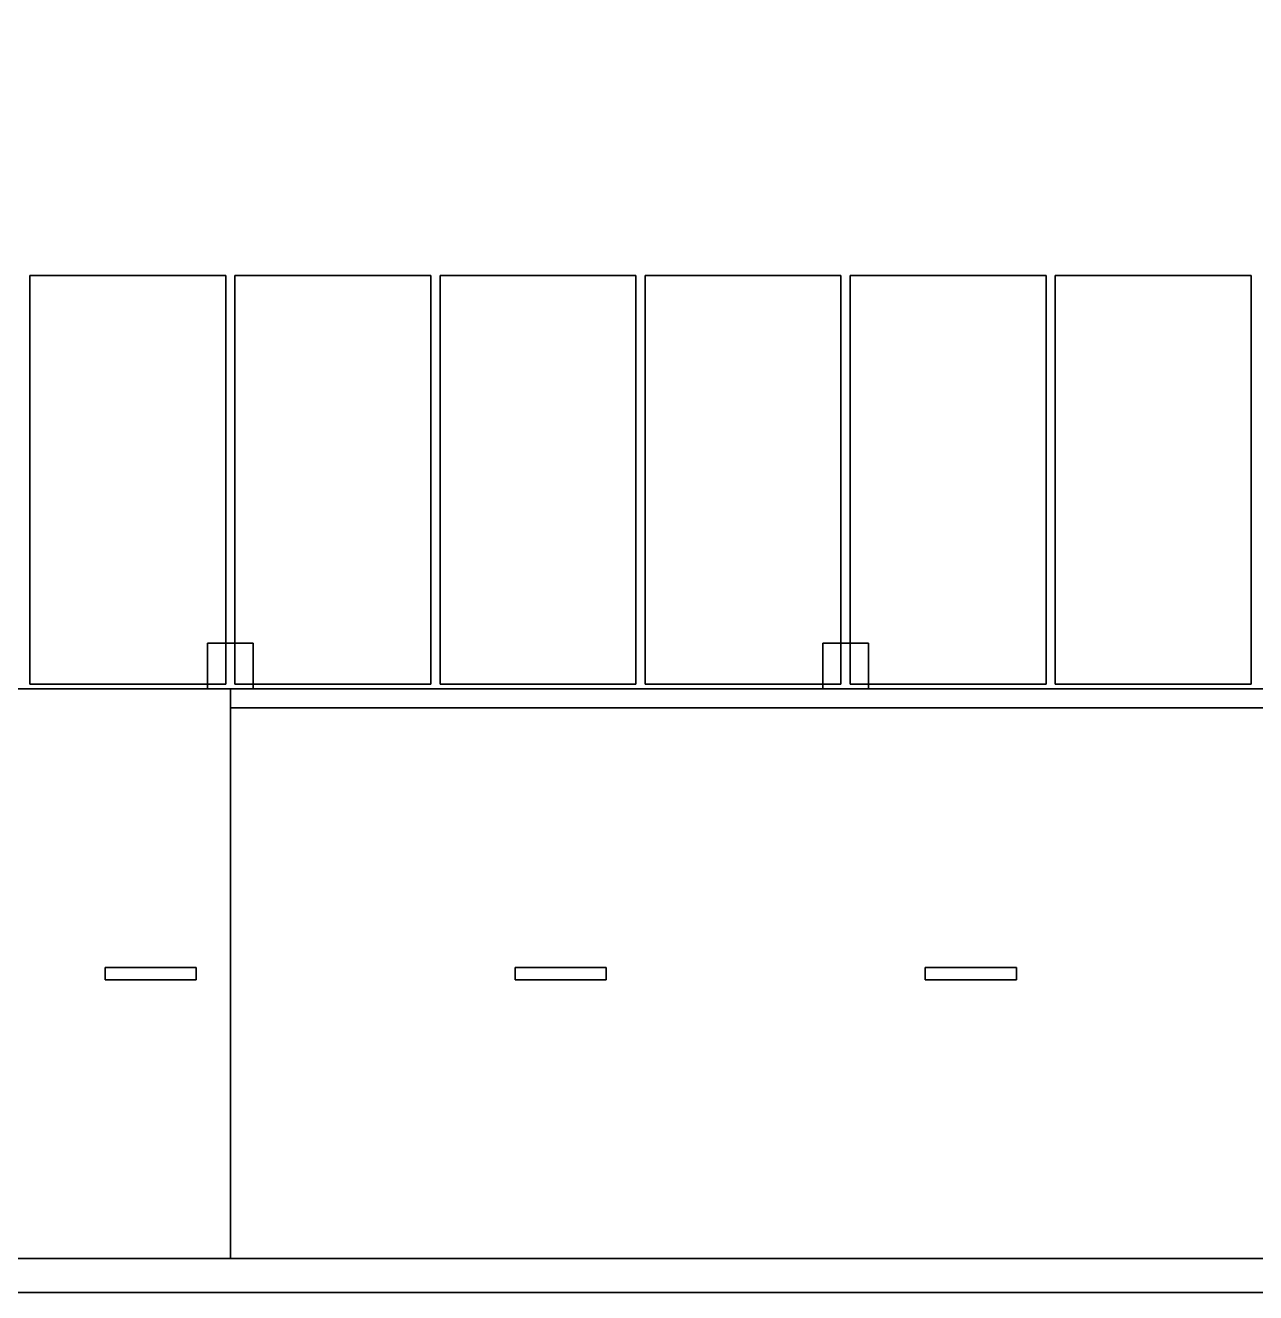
# Model space of a CAD drawing. Header units: metres. Extents: x 0 to 120, y -8 to 55.
# Drawn here: x 85.8 to 102, y -7.95 to 8.74 of the extents above; entities that cross this region are included whole.
import ezdxf

# ---------------------------------------------------------------- set-up
doc = ezdxf.new("R2010")
doc.units = ezdxf.units.M

msp = doc.modelspace()

# ---------------------------------------------------------------- linework, layer by layer
at = {"layer": 'COLUMN', "color": 7}
for points in [[(88.2, 0, -3.4), (88.2, 0.6, -3.4), (88.8, 0.6, -3.4), (88.8, 0, -3.4)], [(88.2, 0, -0.3), (88.8, 0, -0.3), (88.8, 0.6, -0.3), (88.2, 0.6, -0.3)], [(88.8, 0.6, -3.4), (88.2, 0.6, -3.4), (88.2, 0.6, -0.3), (88.8, 0.6, -0.3)], [(88.2, 0.6, -3.4), (88.2, 0, -3.4), (88.2, 0, -0.3), (88.2, 0.6, -0.3)], [(88.2, 0, -6.8), (88.2, 0.6, -6.8), (88.8, 0.6, -6.8), (88.8, 0, -6.8)], [(88.2, 0, -3.7), (88.8, 0, -3.7), (88.8, 0.6, -3.7), (88.2, 0.6, -3.7)], [(88.8, 0.6, -6.8), (88.2, 0.6, -6.8), (88.2, 0.6, -3.7), (88.8, 0.6, -3.7)], [(88.2, 0.6, -6.8), (88.2, 0, -6.8), (88.2, 0, -3.7), (88.2, 0.6, -3.7)], [(88.2, 0, -10.2), (88.2, 0.6, -10.2), (88.8, 0.6, -10.2), (88.8, 0, -10.2)], [(88.2, 0, -7.1), (88.8, 0, -7.1), (88.8, 0.6, -7.1), (88.2, 0.6, -7.1)], [(88.8, 0.6, -10.2), (88.2, 0.6, -10.2), (88.2, 0.6, -7.1), (88.8, 0.6, -7.1)], [(88.2, 0.6, -10.2), (88.2, 0, -10.2), (88.2, 0, -7.1), (88.2, 0.6, -7.1)], [(88.8, 0, -3.4), (88.8, 0.6, -3.4), (88.8, 0.6, -0.3), (88.8, 0, -0.3)], [(88.8, 0, -6.8), (88.8, 0.6, -6.8), (88.8, 0.6, -3.7), (88.8, 0, -3.7)], [(88.8, 0, -10.2), (88.8, 0.6, -10.2), (88.8, 0.6, -7.1), (88.8, 0, -7.1)], [(96.3, 0, -3.4), (96.3, 0.6, -3.4), (96.9, 0.6, -3.4), (96.9, 0, -3.4)], [(96.3, 0, -0.3), (96.9, 0, -0.3), (96.9, 0.6, -0.3), (96.3, 0.6, -0.3)], [(96.9, 0.6, -3.4), (96.3, 0.6, -3.4), (96.3, 0.6, -0.3), (96.9, 0.6, -0.3)], [(96.3, 0.6, -3.4), (96.3, 0, -3.4), (96.3, 0, -0.3), (96.3, 0.6, -0.3)], [(96.3, 0, -6.8), (96.3, 0.6, -6.8), (96.9, 0.6, -6.8), (96.9, 0, -6.8)], [(96.3, 0, -3.7), (96.9, 0, -3.7), (96.9, 0.6, -3.7), (96.3, 0.6, -3.7)], [(96.9, 0.6, -6.8), (96.3, 0.6, -6.8), (96.3, 0.6, -3.7), (96.9, 0.6, -3.7)], [(96.3, 0.6, -6.8), (96.3, 0, -6.8), (96.3, 0, -3.7), (96.3, 0.6, -3.7)], [(96.3, 0, -10.2), (96.3, 0.6, -10.2), (96.9, 0.6, -10.2), (96.9, 0, -10.2)], [(96.3, 0, -7.1), (96.9, 0, -7.1), (96.9, 0.6, -7.1), (96.3, 0.6, -7.1)], [(96.9, 0.6, -10.2), (96.3, 0.6, -10.2), (96.3, 0.6, -7.1), (96.9, 0.6, -7.1)], [(96.3, 0.6, -10.2), (96.3, 0, -10.2), (96.3, 0, -7.1), (96.3, 0.6, -7.1)], [(96.9, 0, -3.4), (96.9, 0.6, -3.4), (96.9, 0.6, -0.3), (96.9, 0, -0.3)], [(96.9, 0, -6.8), (96.9, 0.6, -6.8), (96.9, 0.6, -3.7), (96.9, 0, -3.7)], [(96.9, 0, -10.2), (96.9, 0.6, -10.2), (96.9, 0.6, -7.1), (96.9, 0, -7.1)], [(88.2, 0, -3.4), (88.8, 0, -3.4), (88.8, 0, -0.3), (88.2, 0, -0.3)], [(88.2, 0, -6.8), (88.8, 0, -6.8), (88.8, 0, -3.7), (88.2, 0, -3.7)], [(88.2, 0, -10.2), (88.8, 0, -10.2), (88.8, 0, -7.1), (88.2, 0, -7.1)], [(96.3, 0, -3.4), (96.9, 0, -3.4), (96.9, 0, -0.3), (96.3, 0, -0.3)], [(96.3, 0, -6.8), (96.9, 0, -6.8), (96.9, 0, -3.7), (96.3, 0, -3.7)], [(96.3, 0, -10.2), (96.9, 0, -10.2), (96.9, 0, -7.1), (96.3, 0, -7.1)]]:
    msp.add_3dface(points, dxfattribs=at)
at = {"layer": 'GUARD', "color": 9}
for points in [[(88.5, -0.25, -3.4), (88.5, 0, -3.4), (112.5, 0, -3.4), (112.5, -0.25, -3.4)], [(88.5, -0.25, -2.3), (112.5, -0.25, -2.3), (112.5, 0, -2.3), (88.5, 0, -2.3)], [(112.5, 0, -3.4), (88.5, 0, -3.4), (88.5, 0, -2.3), (112.5, 0, -2.3)], [(88.5, 0, -3.4), (88.5, -0.25, -3.4), (88.5, -0.25, -2.3), (88.5, 0, -2.3)], [(88.5, -0.25, -3.4), (112.5, -0.25, -3.4), (112.5, -0.25, -2.3), (88.5, -0.25, -2.3)]]:
    msp.add_3dface(points, dxfattribs=at)
at = {"layer": 'LIGHT', "color": 2}
for points in [[(86.85, -3.83, -0.4), (86.85, -3.67, -0.4), (88.05, -3.67, -0.4), (88.05, -3.83, -0.4)], [(86.85, -3.83, -0.3), (88.05, -3.83, -0.3), (88.05, -3.67, -0.3), (86.85, -3.67, -0.3)], [(88.05, -3.67, -0.4), (86.85, -3.67, -0.4), (86.85, -3.67, -0.3), (88.05, -3.67, -0.3)], [(86.85, -3.67, -0.4), (86.85, -3.83, -0.4), (86.85, -3.83, -0.3), (86.85, -3.67, -0.3)], [(86.85, -3.83, -3.8), (86.85, -3.67, -3.8), (88.05, -3.67, -3.8), (88.05, -3.83, -3.8)], [(86.85, -3.83, -3.7), (88.05, -3.83, -3.7), (88.05, -3.67, -3.7), (86.85, -3.67, -3.7)], [(88.05, -3.67, -3.8), (86.85, -3.67, -3.8), (86.85, -3.67, -3.7), (88.05, -3.67, -3.7)], [(86.85, -3.67, -3.8), (86.85, -3.83, -3.8), (86.85, -3.83, -3.7), (86.85, -3.67, -3.7)], [(86.85, -3.83, -7.2), (86.85, -3.67, -7.2), (88.05, -3.67, -7.2), (88.05, -3.83, -7.2)], [(86.85, -3.83, -7.1), (88.05, -3.83, -7.1), (88.05, -3.67, -7.1), (86.85, -3.67, -7.1)], [(88.05, -3.67, -7.2), (86.85, -3.67, -7.2), (86.85, -3.67, -7.1), (88.05, -3.67, -7.1)], [(86.85, -3.67, -7.2), (86.85, -3.83, -7.2), (86.85, -3.83, -7.1), (86.85, -3.67, -7.1)], [(88.05, -3.83, -0.4), (88.05, -3.67, -0.4), (88.05, -3.67, -0.3), (88.05, -3.83, -0.3)], [(88.05, -3.83, -3.8), (88.05, -3.67, -3.8), (88.05, -3.67, -3.7), (88.05, -3.83, -3.7)], [(88.05, -3.83, -7.2), (88.05, -3.67, -7.2), (88.05, -3.67, -7.1), (88.05, -3.83, -7.1)], [(92.25, -3.83, -0.4), (92.25, -3.67, -0.4), (93.45, -3.67, -0.4), (93.45, -3.83, -0.4)], [(92.25, -3.83, -0.3), (93.45, -3.83, -0.3), (93.45, -3.67, -0.3), (92.25, -3.67, -0.3)], [(93.45, -3.67, -0.4), (92.25, -3.67, -0.4), (92.25, -3.67, -0.3), (93.45, -3.67, -0.3)], [(92.25, -3.67, -0.4), (92.25, -3.83, -0.4), (92.25, -3.83, -0.3), (92.25, -3.67, -0.3)], [(92.25, -3.83, -3.8), (92.25, -3.67, -3.8), (93.45, -3.67, -3.8), (93.45, -3.83, -3.8)], [(92.25, -3.83, -3.7), (93.45, -3.83, -3.7), (93.45, -3.67, -3.7), (92.25, -3.67, -3.7)], [(93.45, -3.67, -3.8), (92.25, -3.67, -3.8), (92.25, -3.67, -3.7), (93.45, -3.67, -3.7)], [(92.25, -3.67, -3.8), (92.25, -3.83, -3.8), (92.25, -3.83, -3.7), (92.25, -3.67, -3.7)], [(92.25, -3.83, -7.2), (92.25, -3.67, -7.2), (93.45, -3.67, -7.2), (93.45, -3.83, -7.2)], [(92.25, -3.83, -7.1), (93.45, -3.83, -7.1), (93.45, -3.67, -7.1), (92.25, -3.67, -7.1)], [(93.45, -3.67, -7.2), (92.25, -3.67, -7.2), (92.25, -3.67, -7.1), (93.45, -3.67, -7.1)], [(92.25, -3.67, -7.2), (92.25, -3.83, -7.2), (92.25, -3.83, -7.1), (92.25, -3.67, -7.1)], [(93.45, -3.83, -0.4), (93.45, -3.67, -0.4), (93.45, -3.67, -0.3), (93.45, -3.83, -0.3)], [(93.45, -3.83, -3.8), (93.45, -3.67, -3.8), (93.45, -3.67, -3.7), (93.45, -3.83, -3.7)], [(93.45, -3.83, -7.2), (93.45, -3.67, -7.2), (93.45, -3.67, -7.1), (93.45, -3.83, -7.1)], [(97.65, -3.83, -0.4), (97.65, -3.67, -0.4), (98.85, -3.67, -0.4), (98.85, -3.83, -0.4)], [(97.65, -3.83, -0.3), (98.85, -3.83, -0.3), (98.85, -3.67, -0.3), (97.65, -3.67, -0.3)], [(98.85, -3.67, -0.4), (97.65, -3.67, -0.4), (97.65, -3.67, -0.3), (98.85, -3.67, -0.3)], [(97.65, -3.67, -0.4), (97.65, -3.83, -0.4), (97.65, -3.83, -0.3), (97.65, -3.67, -0.3)], [(97.65, -3.83, -3.8), (97.65, -3.67, -3.8), (98.85, -3.67, -3.8), (98.85, -3.83, -3.8)], [(97.65, -3.83, -3.7), (98.85, -3.83, -3.7), (98.85, -3.67, -3.7), (97.65, -3.67, -3.7)], [(98.85, -3.67, -3.8), (97.65, -3.67, -3.8), (97.65, -3.67, -3.7), (98.85, -3.67, -3.7)], [(97.65, -3.67, -3.8), (97.65, -3.83, -3.8), (97.65, -3.83, -3.7), (97.65, -3.67, -3.7)], [(97.65, -3.83, -7.2), (97.65, -3.67, -7.2), (98.85, -3.67, -7.2), (98.85, -3.83, -7.2)], [(97.65, -3.83, -7.1), (98.85, -3.83, -7.1), (98.85, -3.67, -7.1), (97.65, -3.67, -7.1)], [(98.85, -3.67, -7.2), (97.65, -3.67, -7.2), (97.65, -3.67, -7.1), (98.85, -3.67, -7.1)], [(97.65, -3.67, -7.2), (97.65, -3.83, -7.2), (97.65, -3.83, -7.1), (97.65, -3.67, -7.1)], [(98.85, -3.83, -0.4), (98.85, -3.67, -0.4), (98.85, -3.67, -0.3), (98.85, -3.83, -0.3)], [(98.85, -3.83, -3.8), (98.85, -3.67, -3.8), (98.85, -3.67, -3.7), (98.85, -3.83, -3.7)], [(98.85, -3.83, -7.2), (98.85, -3.67, -7.2), (98.85, -3.67, -7.1), (98.85, -3.83, -7.1)], [(86.85, -3.83, -0.4), (88.05, -3.83, -0.4), (88.05, -3.83, -0.3), (86.85, -3.83, -0.3)], [(86.85, -3.83, -3.8), (88.05, -3.83, -3.8), (88.05, -3.83, -3.7), (86.85, -3.83, -3.7)], [(86.85, -3.83, -7.2), (88.05, -3.83, -7.2), (88.05, -3.83, -7.1), (86.85, -3.83, -7.1)], [(92.25, -3.83, -0.4), (93.45, -3.83, -0.4), (93.45, -3.83, -0.3), (92.25, -3.83, -0.3)], [(92.25, -3.83, -3.8), (93.45, -3.83, -3.8), (93.45, -3.83, -3.7), (92.25, -3.83, -3.7)], [(92.25, -3.83, -7.2), (93.45, -3.83, -7.2), (93.45, -3.83, -7.1), (92.25, -3.83, -7.1)], [(97.65, -3.83, -0.4), (98.85, -3.83, -0.4), (98.85, -3.83, -0.3), (97.65, -3.83, -0.3)], [(97.65, -3.83, -3.8), (98.85, -3.83, -3.8), (98.85, -3.83, -3.7), (97.65, -3.83, -3.7)], [(97.65, -3.83, -7.2), (98.85, -3.83, -7.2), (98.85, -3.83, -7.1), (97.65, -3.83, -7.1)]]:
    msp.add_3dface(points, dxfattribs=at)
at = {"layer": 'RAMP', "color": 30}
for points in [[(88.5, -7.5, -3.7), (88.5, 0, -3.7), (112.5, 0, -7.1), (112.5, -7.5, -7.1)], [(88.5, -7.5, -3.4), (112.5, -7.5, -6.8), (112.5, 0, -6.8), (88.5, 0, -3.4)], [(112.5, 0, -7.1), (88.5, 0, -3.7), (88.5, 0, -3.4), (112.5, 0, -6.8)], [(88.5, 0, -3.7), (88.5, -7.5, -3.7), (88.5, -7.5, -3.4), (88.5, 0, -3.4)], [(88.5, -7.5, -3.7), (112.5, -7.5, -7.1), (112.5, -7.5, -6.8), (88.5, -7.5, -3.4)]]:
    msp.add_3dface(points, dxfattribs=at)
at = {"layer": 'ROOF', "color": 3}
for points in [[(0, 0, -0.3), (0, 54.9, -0.3), (120, 54.9, -0.3), (120, 0, -0.3)], [(0, 0), (120, 0), (120, 54.9), (0, 54.9)], [(0, 0, -0.3), (120, 0, -0.3), (120, 0), (0, 0)], [(31.5, -7.5, -0.3), (31.5, 0, -0.3), (120, 0, -0.3), (120, -7.5, -0.3)], [(31.5, -7.5), (120, -7.5), (120, 0), (31.5, 0)], [(120, 0, -0.3), (31.5, 0, -0.3), (31.5, 0), (120, 0)], [(31.5, -7.5, -0.3), (120, -7.5, -0.3), (120, -7.5), (31.5, -7.5)]]:
    msp.add_3dface(points, dxfattribs=at)
at = {"layer": 'SLAB', "color": 8}
for points in [[(0, 0, -3.7), (0, 54.9, -3.7), (120, 54.9, -3.7), (120, 0, -3.7)], [(0, 0, -3.4), (120, 0, -3.4), (120, 54.9, -3.4), (0, 54.9, -3.4)], [(0, 0, -7.1), (0, 54.9, -7.1), (120, 54.9, -7.1), (120, 0, -7.1)], [(0, 0, -6.8), (120, 0, -6.8), (120, 54.9, -6.8), (0, 54.9, -6.8)], [(0, 0, -10.8), (0, 54.9, -10.8), (120, 54.9, -10.8), (120, 0, -10.8)], [(0, 0, -10.2), (120, 0, -10.2), (120, 54.9, -10.2), (0, 54.9, -10.2)], [(0, 0, -3.7), (120, 0, -3.7), (120, 0, -3.4), (0, 0, -3.4)], [(0, -7.5, -3.7), (0, 0, -3.7), (88.5, 0, -3.7), (88.5, -7.5, -3.7)], [(0, -7.5, -3.4), (88.5, -7.5, -3.4), (88.5, 0, -3.4), (0, 0, -3.4)], [(88.5, 0, -3.7), (0, 0, -3.7), (0, 0, -3.4), (88.5, 0, -3.4)], [(0, 0, -7.1), (120, 0, -7.1), (120, 0, -6.8), (0, 0, -6.8)], [(0, 0, -10.8), (120, 0, -10.8), (120, 0, -10.2), (0, 0, -10.2)], [(0, -7.5, -10.8), (0, 0, -10.8), (120, 0, -10.8), (120, -7.5, -10.8)], [(0, -7.5, -10.2), (120, -7.5, -10.2), (120, 0, -10.2), (0, 0, -10.2)], [(120, 0, -10.8), (0, 0, -10.8), (0, 0, -10.2), (120, 0, -10.2)], [(31.5, -7.5, -7.1), (31.5, 0, -7.1), (120, 0, -7.1), (120, -7.5, -7.1)], [(31.5, -7.5, -6.8), (120, -7.5, -6.8), (120, 0, -6.8), (31.5, 0, -6.8)], [(120, 0, -7.1), (31.5, 0, -7.1), (31.5, 0, -6.8), (120, 0, -6.8)], [(88.5, -7.5, -3.7), (88.5, 0, -3.7), (88.5, 0, -3.4), (88.5, -7.5, -3.4)], [(0, -7.5, -3.7), (88.5, -7.5, -3.7), (88.5, -7.5, -3.4), (0, -7.5, -3.4)], [(0, -7.5, -10.8), (120, -7.5, -10.8), (120, -7.5, -10.2), (0, -7.5, -10.2)], [(31.5, -7.5, -7.1), (120, -7.5, -7.1), (120, -7.5, -6.8), (31.5, -7.5, -6.8)]]:
    msp.add_3dface(points, dxfattribs=at)
at = {"layer": 'STALL_EV', "color": 90}
for points in [[(85.86, 0.06, -6.795), (85.86, 5.44, -6.795), (88.44, 5.44, -6.795), (88.44, 0.06, -6.795)], [(85.86, 0.06, -6.785), (88.44, 0.06, -6.785), (88.44, 5.44, -6.785), (85.86, 5.44, -6.785)], [(88.44, 5.44, -6.795), (85.86, 5.44, -6.795), (85.86, 5.44, -6.785), (88.44, 5.44, -6.785)], [(85.86, 5.44, -6.795), (85.86, 0.06, -6.795), (85.86, 0.06, -6.785), (85.86, 5.44, -6.785)], [(88.44, 0.06, -6.795), (88.44, 5.44, -6.795), (88.44, 5.44, -6.785), (88.44, 0.06, -6.785)], [(88.56, 0.06, -6.795), (88.56, 5.44, -6.795), (91.14, 5.44, -6.795), (91.14, 0.06, -6.795)], [(88.56, 0.06, -6.785), (91.14, 0.06, -6.785), (91.14, 5.44, -6.785), (88.56, 5.44, -6.785)], [(91.14, 5.44, -6.795), (88.56, 5.44, -6.795), (88.56, 5.44, -6.785), (91.14, 5.44, -6.785)], [(88.56, 5.44, -6.795), (88.56, 0.06, -6.795), (88.56, 0.06, -6.785), (88.56, 5.44, -6.785)], [(91.14, 0.06, -6.795), (91.14, 5.44, -6.795), (91.14, 5.44, -6.785), (91.14, 0.06, -6.785)], [(91.26, 0.06, -6.795), (91.26, 5.44, -6.795), (93.84, 5.44, -6.795), (93.84, 0.06, -6.795)], [(91.26, 0.06, -6.785), (93.84, 0.06, -6.785), (93.84, 5.44, -6.785), (91.26, 5.44, -6.785)], [(93.84, 5.44, -6.795), (91.26, 5.44, -6.795), (91.26, 5.44, -6.785), (93.84, 5.44, -6.785)], [(91.26, 5.44, -6.795), (91.26, 0.06, -6.795), (91.26, 0.06, -6.785), (91.26, 5.44, -6.785)], [(93.84, 0.06, -6.795), (93.84, 5.44, -6.795), (93.84, 5.44, -6.785), (93.84, 0.06, -6.785)], [(93.96, 0.06, -6.795), (93.96, 5.44, -6.795), (96.54, 5.44, -6.795), (96.54, 0.06, -6.795)], [(93.96, 0.06, -6.785), (96.54, 0.06, -6.785), (96.54, 5.44, -6.785), (93.96, 5.44, -6.785)], [(96.54, 5.44, -6.795), (93.96, 5.44, -6.795), (93.96, 5.44, -6.785), (96.54, 5.44, -6.785)], [(93.96, 5.44, -6.795), (93.96, 0.06, -6.795), (93.96, 0.06, -6.785), (93.96, 5.44, -6.785)], [(96.54, 0.06, -6.795), (96.54, 5.44, -6.795), (96.54, 5.44, -6.785), (96.54, 0.06, -6.785)], [(96.66, 0.06, -6.795), (96.66, 5.44, -6.795), (99.24, 5.44, -6.795), (99.24, 0.06, -6.795)], [(96.66, 0.06, -6.785), (99.24, 0.06, -6.785), (99.24, 5.44, -6.785), (96.66, 5.44, -6.785)], [(99.24, 5.44, -6.795), (96.66, 5.44, -6.795), (96.66, 5.44, -6.785), (99.24, 5.44, -6.785)], [(96.66, 5.44, -6.795), (96.66, 0.06, -6.795), (96.66, 0.06, -6.785), (96.66, 5.44, -6.785)], [(99.24, 0.06, -6.795), (99.24, 5.44, -6.795), (99.24, 5.44, -6.785), (99.24, 0.06, -6.785)], [(99.36, 0.06, -6.795), (99.36, 5.44, -6.795), (101.94, 5.44, -6.795), (101.94, 0.06, -6.795)], [(99.36, 0.06, -6.785), (101.94, 0.06, -6.785), (101.94, 5.44, -6.785), (99.36, 5.44, -6.785)], [(101.94, 5.44, -6.795), (99.36, 5.44, -6.795), (99.36, 5.44, -6.785), (101.94, 5.44, -6.785)], [(99.36, 5.44, -6.795), (99.36, 0.06, -6.795), (99.36, 0.06, -6.785), (99.36, 5.44, -6.785)], [(101.94, 0.06, -6.795), (101.94, 5.44, -6.795), (101.94, 5.44, -6.785), (101.94, 0.06, -6.785)], [(85.86, 0.06, -6.795), (88.44, 0.06, -6.795), (88.44, 0.06, -6.785), (85.86, 0.06, -6.785)], [(88.56, 0.06, -6.795), (91.14, 0.06, -6.795), (91.14, 0.06, -6.785), (88.56, 0.06, -6.785)], [(91.26, 0.06, -6.795), (93.84, 0.06, -6.795), (93.84, 0.06, -6.785), (91.26, 0.06, -6.785)], [(93.96, 0.06, -6.795), (96.54, 0.06, -6.795), (96.54, 0.06, -6.785), (93.96, 0.06, -6.785)], [(96.66, 0.06, -6.795), (99.24, 0.06, -6.795), (99.24, 0.06, -6.785), (96.66, 0.06, -6.785)], [(99.36, 0.06, -6.795), (101.94, 0.06, -6.795), (101.94, 0.06, -6.785), (99.36, 0.06, -6.785)]]:
    msp.add_3dface(points, dxfattribs=at)
at = {"layer": 'STALL_GENERAL', "color": 254}
for points in [[(85.86, 0.06, -10.195), (85.86, 5.44, -10.195), (88.44, 5.44, -10.195), (88.44, 0.06, -10.195)], [(85.86, 0.06, -10.185), (88.44, 0.06, -10.185), (88.44, 5.44, -10.185), (85.86, 5.44, -10.185)], [(88.44, 5.44, -10.195), (85.86, 5.44, -10.195), (85.86, 5.44, -10.185), (88.44, 5.44, -10.185)], [(85.86, 5.44, -10.195), (85.86, 0.06, -10.195), (85.86, 0.06, -10.185), (85.86, 5.44, -10.185)], [(88.44, 0.06, -10.195), (88.44, 5.44, -10.195), (88.44, 5.44, -10.185), (88.44, 0.06, -10.185)], [(88.56, 0.06, -10.195), (88.56, 5.44, -10.195), (91.14, 5.44, -10.195), (91.14, 0.06, -10.195)], [(88.56, 0.06, -10.185), (91.14, 0.06, -10.185), (91.14, 5.44, -10.185), (88.56, 5.44, -10.185)], [(91.14, 5.44, -10.195), (88.56, 5.44, -10.195), (88.56, 5.44, -10.185), (91.14, 5.44, -10.185)], [(88.56, 5.44, -10.195), (88.56, 0.06, -10.195), (88.56, 0.06, -10.185), (88.56, 5.44, -10.185)], [(91.14, 0.06, -10.195), (91.14, 5.44, -10.195), (91.14, 5.44, -10.185), (91.14, 0.06, -10.185)], [(91.26, 0.06, -10.195), (91.26, 5.44, -10.195), (93.84, 5.44, -10.195), (93.84, 0.06, -10.195)], [(91.26, 0.06, -10.185), (93.84, 0.06, -10.185), (93.84, 5.44, -10.185), (91.26, 5.44, -10.185)], [(93.84, 5.44, -10.195), (91.26, 5.44, -10.195), (91.26, 5.44, -10.185), (93.84, 5.44, -10.185)], [(91.26, 5.44, -10.195), (91.26, 0.06, -10.195), (91.26, 0.06, -10.185), (91.26, 5.44, -10.185)], [(93.84, 0.06, -10.195), (93.84, 5.44, -10.195), (93.84, 5.44, -10.185), (93.84, 0.06, -10.185)], [(93.96, 0.06, -10.195), (93.96, 5.44, -10.195), (96.54, 5.44, -10.195), (96.54, 0.06, -10.195)], [(93.96, 0.06, -10.185), (96.54, 0.06, -10.185), (96.54, 5.44, -10.185), (93.96, 5.44, -10.185)], [(96.54, 5.44, -10.195), (93.96, 5.44, -10.195), (93.96, 5.44, -10.185), (96.54, 5.44, -10.185)], [(93.96, 5.44, -10.195), (93.96, 0.06, -10.195), (93.96, 0.06, -10.185), (93.96, 5.44, -10.185)], [(96.54, 0.06, -10.195), (96.54, 5.44, -10.195), (96.54, 5.44, -10.185), (96.54, 0.06, -10.185)], [(96.66, 0.06, -10.195), (96.66, 5.44, -10.195), (99.24, 5.44, -10.195), (99.24, 0.06, -10.195)], [(96.66, 0.06, -10.185), (99.24, 0.06, -10.185), (99.24, 5.44, -10.185), (96.66, 5.44, -10.185)], [(99.24, 5.44, -10.195), (96.66, 5.44, -10.195), (96.66, 5.44, -10.185), (99.24, 5.44, -10.185)], [(96.66, 5.44, -10.195), (96.66, 0.06, -10.195), (96.66, 0.06, -10.185), (96.66, 5.44, -10.185)], [(99.24, 0.06, -10.195), (99.24, 5.44, -10.195), (99.24, 5.44, -10.185), (99.24, 0.06, -10.185)], [(99.36, 0.06, -10.195), (99.36, 5.44, -10.195), (101.94, 5.44, -10.195), (101.94, 0.06, -10.195)], [(99.36, 0.06, -10.185), (101.94, 0.06, -10.185), (101.94, 5.44, -10.185), (99.36, 5.44, -10.185)], [(101.94, 5.44, -10.195), (99.36, 5.44, -10.195), (99.36, 5.44, -10.185), (101.94, 5.44, -10.185)], [(99.36, 5.44, -10.195), (99.36, 0.06, -10.195), (99.36, 0.06, -10.185), (99.36, 5.44, -10.185)], [(101.94, 0.06, -10.195), (101.94, 5.44, -10.195), (101.94, 5.44, -10.185), (101.94, 0.06, -10.185)], [(85.86, 0.06, -10.195), (88.44, 0.06, -10.195), (88.44, 0.06, -10.185), (85.86, 0.06, -10.185)], [(88.56, 0.06, -10.195), (91.14, 0.06, -10.195), (91.14, 0.06, -10.185), (88.56, 0.06, -10.185)], [(91.26, 0.06, -10.195), (93.84, 0.06, -10.195), (93.84, 0.06, -10.185), (91.26, 0.06, -10.185)], [(93.96, 0.06, -10.195), (96.54, 0.06, -10.195), (96.54, 0.06, -10.185), (93.96, 0.06, -10.185)], [(96.66, 0.06, -10.195), (99.24, 0.06, -10.195), (99.24, 0.06, -10.185), (96.66, 0.06, -10.185)], [(99.36, 0.06, -10.195), (101.94, 0.06, -10.195), (101.94, 0.06, -10.185), (99.36, 0.06, -10.185)]]:
    msp.add_3dface(points, dxfattribs=at)
at = {"layer": 'STALL_STAFF', "color": 40}
for points in [[(85.86, 0.06, -3.395), (85.86, 5.44, -3.395), (88.44, 5.44, -3.395), (88.44, 0.06, -3.395)], [(85.86, 0.06, -3.385), (88.44, 0.06, -3.385), (88.44, 5.44, -3.385), (85.86, 5.44, -3.385)], [(88.44, 5.44, -3.395), (85.86, 5.44, -3.395), (85.86, 5.44, -3.385), (88.44, 5.44, -3.385)], [(85.86, 5.44, -3.395), (85.86, 0.06, -3.395), (85.86, 0.06, -3.385), (85.86, 5.44, -3.385)], [(88.44, 0.06, -3.395), (88.44, 5.44, -3.395), (88.44, 5.44, -3.385), (88.44, 0.06, -3.385)], [(88.56, 0.06, -3.395), (88.56, 5.44, -3.395), (91.14, 5.44, -3.395), (91.14, 0.06, -3.395)], [(88.56, 0.06, -3.385), (91.14, 0.06, -3.385), (91.14, 5.44, -3.385), (88.56, 5.44, -3.385)], [(91.14, 5.44, -3.395), (88.56, 5.44, -3.395), (88.56, 5.44, -3.385), (91.14, 5.44, -3.385)], [(88.56, 5.44, -3.395), (88.56, 0.06, -3.395), (88.56, 0.06, -3.385), (88.56, 5.44, -3.385)], [(91.14, 0.06, -3.395), (91.14, 5.44, -3.395), (91.14, 5.44, -3.385), (91.14, 0.06, -3.385)], [(91.26, 0.06, -3.395), (91.26, 5.44, -3.395), (93.84, 5.44, -3.395), (93.84, 0.06, -3.395)], [(91.26, 0.06, -3.385), (93.84, 0.06, -3.385), (93.84, 5.44, -3.385), (91.26, 5.44, -3.385)], [(93.84, 5.44, -3.395), (91.26, 5.44, -3.395), (91.26, 5.44, -3.385), (93.84, 5.44, -3.385)], [(91.26, 5.44, -3.395), (91.26, 0.06, -3.395), (91.26, 0.06, -3.385), (91.26, 5.44, -3.385)], [(93.84, 0.06, -3.395), (93.84, 5.44, -3.395), (93.84, 5.44, -3.385), (93.84, 0.06, -3.385)], [(93.96, 0.06, -3.395), (93.96, 5.44, -3.395), (96.54, 5.44, -3.395), (96.54, 0.06, -3.395)], [(93.96, 0.06, -3.385), (96.54, 0.06, -3.385), (96.54, 5.44, -3.385), (93.96, 5.44, -3.385)], [(96.54, 5.44, -3.395), (93.96, 5.44, -3.395), (93.96, 5.44, -3.385), (96.54, 5.44, -3.385)], [(93.96, 5.44, -3.395), (93.96, 0.06, -3.395), (93.96, 0.06, -3.385), (93.96, 5.44, -3.385)], [(96.54, 0.06, -3.395), (96.54, 5.44, -3.395), (96.54, 5.44, -3.385), (96.54, 0.06, -3.385)], [(96.66, 0.06, -3.395), (96.66, 5.44, -3.395), (99.24, 5.44, -3.395), (99.24, 0.06, -3.395)], [(96.66, 0.06, -3.385), (99.24, 0.06, -3.385), (99.24, 5.44, -3.385), (96.66, 5.44, -3.385)], [(99.24, 5.44, -3.395), (96.66, 5.44, -3.395), (96.66, 5.44, -3.385), (99.24, 5.44, -3.385)], [(96.66, 5.44, -3.395), (96.66, 0.06, -3.395), (96.66, 0.06, -3.385), (96.66, 5.44, -3.385)], [(99.24, 0.06, -3.395), (99.24, 5.44, -3.395), (99.24, 5.44, -3.385), (99.24, 0.06, -3.385)], [(99.36, 0.06, -3.395), (99.36, 5.44, -3.395), (101.94, 5.44, -3.395), (101.94, 0.06, -3.395)], [(99.36, 0.06, -3.385), (101.94, 0.06, -3.385), (101.94, 5.44, -3.385), (99.36, 5.44, -3.385)], [(101.94, 5.44, -3.395), (99.36, 5.44, -3.395), (99.36, 5.44, -3.385), (101.94, 5.44, -3.385)], [(99.36, 5.44, -3.395), (99.36, 0.06, -3.395), (99.36, 0.06, -3.385), (99.36, 5.44, -3.385)], [(101.94, 0.06, -3.395), (101.94, 5.44, -3.395), (101.94, 5.44, -3.385), (101.94, 0.06, -3.385)], [(85.86, 0.06, -3.395), (88.44, 0.06, -3.395), (88.44, 0.06, -3.385), (85.86, 0.06, -3.385)], [(88.56, 0.06, -3.395), (91.14, 0.06, -3.395), (91.14, 0.06, -3.385), (88.56, 0.06, -3.385)], [(91.26, 0.06, -3.395), (93.84, 0.06, -3.395), (93.84, 0.06, -3.385), (91.26, 0.06, -3.385)], [(93.96, 0.06, -3.395), (96.54, 0.06, -3.395), (96.54, 0.06, -3.385), (93.96, 0.06, -3.385)], [(96.66, 0.06, -3.395), (99.24, 0.06, -3.395), (99.24, 0.06, -3.385), (96.66, 0.06, -3.385)], [(99.36, 0.06, -3.395), (101.94, 0.06, -3.395), (101.94, 0.06, -3.385), (99.36, 0.06, -3.385)]]:
    msp.add_3dface(points, dxfattribs=at)
at = {"layer": 'WALL', "color": 9}
for points in [[(-0.45, -7.95, -10.8), (-0.45, -7.5, -10.8), (120.45, -7.5, -10.8), (120.45, -7.95, -10.8)], [(-0.45, -7.95), (120.45, -7.95), (120.45, -7.5), (-0.45, -7.5)], [(120.45, -7.5, -10.8), (-0.45, -7.5, -10.8), (-0.45, -7.5), (120.45, -7.5)], [(-0.45, -7.95, -10.8), (120.45, -7.95, -10.8), (120.45, -7.95), (-0.45, -7.95)]]:
    msp.add_3dface(points, dxfattribs=at)

doc.saveas('drawing.dxf')
